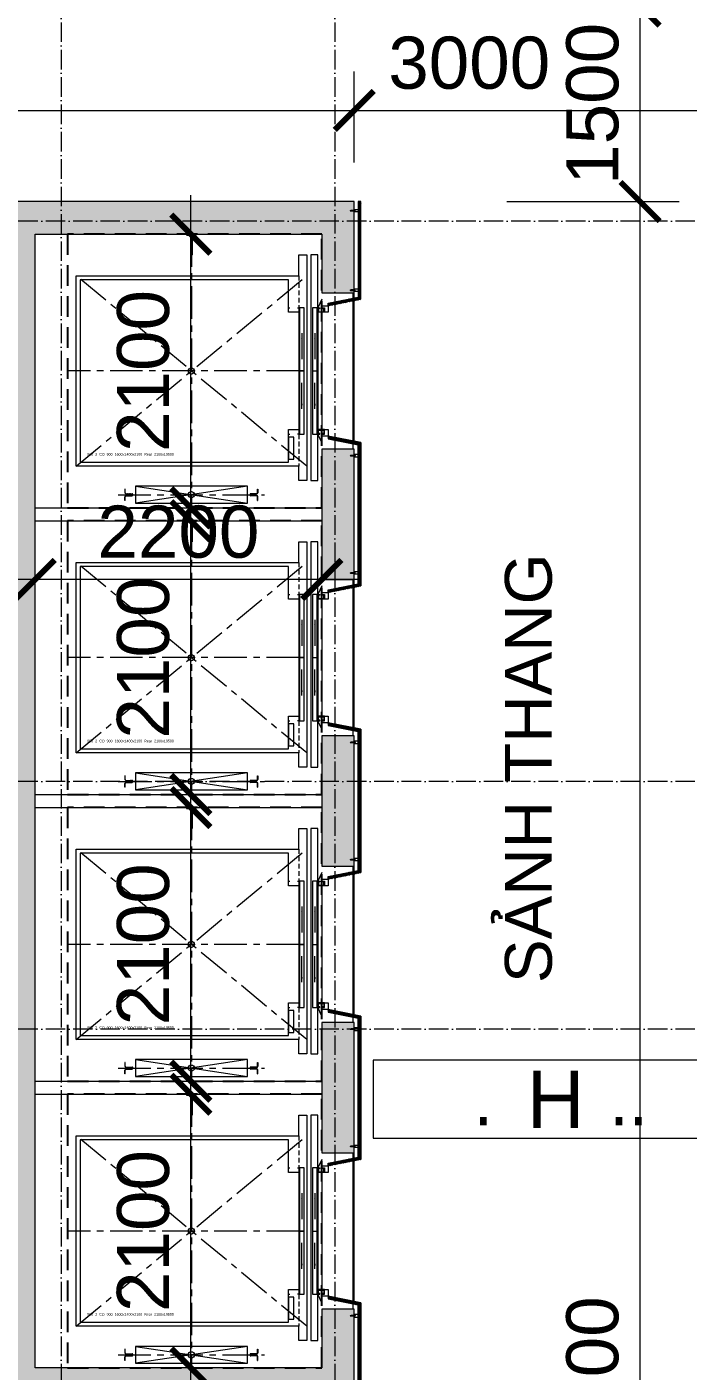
# Model space of a CAD drawing. Header units: millimetres. Extents: x -20144 to 122974, y -38328 to 48263.
# Drawn here: x 25688 to 30763, y 22325 to 32640 of the extents above; entities that cross this region are included whole.
import ezdxf
from ezdxf.enums import TextEntityAlignment as Align

# ---------------------------------------------------------------- set-up
doc = ezdxf.new("R2010")
doc.units = ezdxf.units.MM
for name, pattern in [('CENTERX2', [4, 2.5, -0.5, 0.5, -0.5]), ('Grid Line', [4.2, 3, -0.6, 0, -0.6]), ('HIDDEN', [0.375, 0.25, -0.125]), ('HIDDEN2', [4.7625, 3.175, -1.5875])]:
    doc.linetypes.add(name, pattern=pattern)
for name, color, linetype, lineweight in [('CHU', 181, 'Continuous', 5), ('DIM', 1, 'Continuous', 5), ('GRA', 211, 'Continuous', 9), ('KI-HIEU-1', 151, 'Continuous', 9), ('LAT-GACH', 140, 'Continuous', 13), ('NET CAT', 3, 'Continuous', 5), ('NET THAY 2', 55, 'Continuous', 5), ('NET-CAT', 3, 'Continuous', 15), ('NET-THAY', 2, 'Continuous', 9), ('THIET-BI-1', 26, 'Continuous', 5), ('TRUC', 225, 'Continuous', 5)]:
    doc.layers.add(name, color=color, linetype=linetype, lineweight=lineweight)
doc.styles.add('Arial', font='arial_0.ttf', dxfattribs={"height": 200})
doc.styles.add('Arial_4', font='arial_0.ttf', dxfattribs={"height": 360})
doc.styles.add('hoistway plan', font='chhbg.shx', dxfattribs={"height": 45})
doc.styles.add('TA1', font='arial_0.ttf')
doc.dimstyles.new('D_200_KTx2', dxfattribs={"dimtxt": 400, "dimasz": 300, "dimexe": 300, "dimexo": 300, "dimgap": 160, "dimtad": 1, "dimdec": 0, "dimzin": 9, "dimtxsty": 'TA1', "dimblk": 'ARCHTICK', "dimcen": 1, "dimdle": 300, "dimclrd": 256, "dimclre": 256, "dimclrt": 7, "dimadec": 0, "dimazin": 0, "dimtfac": 1, "dimtdec": 0, "dimtix": 1, "dimtmove": 1, "dimatfit": 3, "dimldrblk": 'ARCHTICK', "dimfxl": 0, "dimtolj": 1, "dimtzin": 0, "dimlwd": -1, "dimlwe": -1, "dimarcsym": 0})
doc.dimstyles.new('hoistway plan', dxfattribs={"dimtxt": 45, "dimasz": 17, "dimexe": 15, "dimexo": 20, "dimgap": 25, "dimtad": 1, "dimdec": 0, "dimzin": 0, "dimdsep": 46, "dimtxsty": 'hoistway plan', "dimblk": 'DOT', "dimcen": 50, "dimclrd": 8, "dimclre": 8, "dimclrt": 3, "dimadec": 0, "dimazin": 0, "dimtfac": 1, "dimtdec": 0, "dimtmove": 1, "dimatfit": 3, "dimfxl": 0, "dimtolj": 1, "dimtzin": 0, "dimarcsym": 0})
pattern_1 = [(225, (281291.963, 17264.836), (4.41941738, -4.41941738), []), (315, (281291.963, 17264.836), (4.41941738, 4.41941738), [])]
pattern_2 = [(240.2551187, (159143.5025, 32413.0964), (5.42651964, -3.10086836), []), (330.2551187, (159143.5025, 32413.0964), (3.10086836, 5.42651964), [])]
pattern_3 = [(240.2551187, (159143.5025, 28013.0964), (5.42651964, -3.10086836), []), (330.2551187, (159143.5025, 28013.0964), (3.10086836, 5.42651964), [])]
pattern_4 = [(240.2551187, (159143.5025, 25813.0964), (5.42651964, -3.10086836), []), (330.2551187, (159143.5025, 25813.0964), (3.10086836, 5.42651964), [])]

# ---------------------------------------------------------------- blocks, each defined once
blk = doc.blocks.new('VACH THANG MAY - VACH THANG MAY-1083953-MẶT BẰNG TẦNG 5 ĐẾN TẦNG 22')
at = {"layer": 'NET CAT', "lineweight": 9}
for p, q in [((28201, 31300), (25501, 31300)), ((28201, 30600), (28201, 31300)), ((25751, 22350), (25751, 31050)), ((25751, 31050), (27951, 31050)), ((27951, 31050), (27951, 30600)), ((27951, 30600), (28201, 30600)), ((28201, 29400), (27951, 29400)), ((27951, 29400), (27951, 28400)), ((28201, 28400), (28201, 29400)), ((27951, 28400), (28201, 28400)), ((28201, 27200), (27951, 27200)), ((27951, 27200), (27951, 26200)), ((28201, 26200), (28201, 27200)), ((27951, 26200), (28201, 26200)), ((28201, 25000), (27951, 25000)), ((27951, 25000), (27951, 24000)), ((28201, 24000), (28201, 25000)), ((27951, 24000), (28201, 24000)), ((28201, 22800), (27951, 22800)), ((27951, 22800), (27951, 22350)), ((28201, 22100), (28201, 22800)), ((27951, 22350), (25751, 22350))]:
    blk.add_line(p, q, dxfattribs=at)
blk = doc.blocks.new('ALC1807-ASCENT PLAZA-KET CAU_rvt-1-MẶT BẰNG TẦNG 5 ĐẾN TẦNG 22')
at = {"color": 250, "lineweight": 15}
blk.add_blockref('VACH THANG MAY - VACH THANG MAY-1083953-MẶT BẰNG TẦNG 5 ĐẾN TẦNG 22', (0, 0), dxfattribs=at)
blk = doc.blocks.new('*U635')
at = {"color": 7, "ltscale": 30, "true_color": 0xffffff, "insert": (520, 350), "char_height": 200, "attachment_point": 5, "bg_fill": 3, "box_fill_scale": 1.25, "bg_fill_color": 256, "bg_fill_true_color": 13158600, "bg_fill_transparency": 0}
blk.add_mtext('\\A1;.      ..', dxfattribs=at)
blk.add_lwpolyline([(-200, 200), (1200, 200), (1200, 500), (-200, 500)], close=True)
at = {"color": 7, "style": 'Arial'}
blk.add_attdef('±0.000', text='', height=220, dxfattribs=at).set_placement((500, 350), align=Align.MIDDLE)
blk = doc.blocks.new('_DOT')
at = {"color": 0, "linetype": 'ByBlock'}
blk.add_line((-0.5, 0), (-1, 0), dxfattribs=at)
at = {"color": 0, "linetype": 'ByBlock', "const_width": 0.5}
blk.add_lwpolyline([(-0.25, 0, 1), (0.25, 0, 1)], format="xyb", close=True, dxfattribs=at)
blk = doc.blocks.new('A$C1F5A74C7')
at = {"color": 0, "lineweight": 5}
for p, q in [((0, 10), (0, 12)), ((0, 10), (21, 10)), ((3, 8), (3, 10)), ((3, 5), (3, 7)), ((5, 91), (10, 94)), ((5, 91), (5, 29)), ((5, 91), (15, 91)), ((6, 78), (5, 75)), ((5, 75), (8, 75)), ((6, 72), (5, 69)), ((5, 69), (8, 69)), ((6, 66), (5, 63)), ((5, 63), (8, 63)), ((6, 60), (5, 57)), ((5, 57), (8, 57)), ((6, 54), (5, 51)), ((5, 51), (8, 51)), ((5, 49), (8, 49)), ((5, 10), (5, 29)), ((8, 5), (5, 5)), ((7, 80), (6, 78)), ((6, 78), (10, 78)), ((8, 73), (6, 72)), ((8, 67), (6, 66)), ((8, 61), (6, 60)), ((8, 55), (6, 54)), ((8, 82), (7, 80)), ((7, 81), (10, 81)), ((7, 80), (10, 80)), ((7, 29), (7, 76)), ((7, 10), (7, 31)), ((7, 9), (7, 10)), ((7, 5), (7, 8)), ((7, 5), (7, 5)), ((9, 84), (8, 82)), ((8, 83), (10, 83)), ((8, 73), (8, 75)), ((8, 69), (8, 67)), ((8, 61), (8, 63)), ((8, 57), (8, 55)), ((8, 51), (8, 49)), ((10, 87), (9, 85)), ((9, 85), (12, 86)), ((10, 5), (9, 5)), ((10, 99), (10, 11)), ((10, 94), (15, 91)), ((10, 87), (12, 85)), ((10, 41), (10, 80)), ((10, 78), (15, 78)), ((10, 41), (11, 41)), ((10, 13), (10, 0)), ((12, 5), (10, 5)), ((11, 84), (13, 84)), ((11, 81), (14, 82)), ((11, 41), (11, 80)), ((11, 80), (14, 80)), ((12, 84), (12, 83)), ((12, 73), (12, 75)), ((12, 75), (15, 75)), ((12, 73), (15, 72)), ((12, 69), (12, 67)), ((12, 69), (15, 69)), ((12, 67), (15, 66)), ((12, 61), (12, 63)), ((12, 63), (15, 63)), ((12, 61), (15, 60)), ((12, 57), (12, 55)), ((12, 57), (15, 57)), ((12, 55), (15, 54)), ((12, 49), (12, 51)), ((12, 51), (15, 51)), ((12, 49), (15, 49)), ((12, 5), (12, 5)), ((13, 82), (14, 80)), ((16, 5), (13, 5)), ((14, 80), (15, 78)), ((14, 29), (14, 76)), ((14, 10), (14, 31)), ((14, 9), (14, 10)), ((14, 5), (14, 8)), ((15, 91), (15, 29)), ((15, 78), (15, 75)), ((15, 72), (15, 69)), ((15, 66), (15, 63)), ((15, 60), (15, 57)), ((15, 54), (15, 51)), ((15, 10), (15, 29)), ((18, 10), (18, 8)), ((18, 7), (18, 5)), ((21, 10), (21, 12))]:
    blk.add_line(p, q, dxfattribs=at)
for centre, radius, start, end in [((5, 7), 2.77, 227.3489, 309.0524), ((10, 15), 10.9, 250.5292, 255.5659), ((10, 15), 10.9, 263.51, 276.4907), ((10, 15), 10.9, 284.1671, 289.4715), ((16, 7), 2.77, 230.845, 312.6565)]:
    blk.add_arc(centre, radius, start, end, dxfattribs=at)
blk = doc.blocks.new('*U709')
for p, q in [((11, 0), (11, 0)), ((12, 0), (11, 0)), ((12, 0), (12, 0)), ((14, 0), (13, 0)), ((14, 3), (14, 4)), ((14, 2), (14, 3)), ((14, 2), (14, 2)), ((14, 0), (14, 1)), ((14, 0), (14, -1)), ((14, 0), (15, 0)), ((16, 0), (16, 0)), ((17, 0), (17, 0)), ((17, 0), (18, 0)), ((48, 10), (48, -10)), ((14, -2), (14, -3)), ((14, -2), (14, -2)), ((14, -3), (14, -4))]:
    blk.add_line(p, q)
blk.add_lwpolyline([(50, 10), (9, 10, 0.414215), (7, 8), (7, -8, 0.414214), (9, -10), (50, -10)], format="xyb")
for radius in [2.9, 0.712]:
    blk.add_circle((14, 0), radius)
at = {"extrusion": (0, 0, -1), "xscale": 0.3999999999068677, "yscale": 0.3999999999068677, "zscale": -0.4, "rotation": 90.00000000000001}
blk.add_blockref('A$C1F5A74C7', (-43, -4), dxfattribs=at)
blk = doc.blocks.new('_ArchTick')
at = {"color": 0, "const_width": 0.15}
blk.add_lwpolyline([(-0.5, -0.5), (0.5, 0.5)], dxfattribs=at)
blk = doc.blocks.new('*D711')
at = {"layer": 'Defpoints', "color": 0, "transparency": 16777216}
for p in [(4196, 7900), (4196, 7900), (4196, 5800)]:
    blk.add_point(p, dxfattribs=at)
at = {"layer": 'DIM', "transparency": 16777216}
blk.add_line((4196, 5500), (4196, 8200), dxfattribs=at)
at = {"layer": 'DIM', "transparency": 16777216, "xscale": 300, "yscale": 300, "zscale": 300}
for p, rotation in [((4196, 7900), 89.9999999999999), ((4196, 5800), 269.9999999999999)]:
    blk.add_blockref('_ArchTick', p, dxfattribs=dict(at, rotation=rotation))
at = {"layer": 'DIM', "color": 7, "transparency": 16777216, "insert": (3831, 6850), "char_height": 400, "attachment_point": 5, "rotation": 90, "style": 'TA1'}
blk.add_mtext('\\A1;2100', dxfattribs=at)
blk = doc.blocks.new('*D712')
at = {"layer": 'Defpoints', "color": 0, "transparency": 16777216}
for p in [(3000, 11850), (3000, 11850), (5200, 11850)]:
    blk.add_point(p, dxfattribs=at)
at = {"layer": 'DIM', "transparency": 16777216}
blk.add_line((5500, 11850), (2700, 11850), dxfattribs=at)
at = {"layer": 'DIM', "transparency": 16777216, "xscale": 300, "yscale": 300, "zscale": 300}
for p, rotation in [((3000, 11850), 179.9999999999999), ((5200, 11850), 359.9999999999999)]:
    blk.add_blockref('_ArchTick', p, dxfattribs=dict(at, rotation=rotation))
at = {"layer": 'DIM', "color": 7, "transparency": 16777216, "insert": (4100, 12214), "char_height": 400, "attachment_point": 5, "style": 'TA1'}
blk.add_mtext('\\A1;2200', dxfattribs=at)
blk = doc.blocks.new('*D713')
at = {"layer": 'Defpoints', "color": 0, "transparency": 16777216}
for p in [(4196, 10100), (4196, 10100), (4196, 8000)]:
    blk.add_point(p, dxfattribs=at)
at = {"layer": 'DIM', "transparency": 16777216}
blk.add_line((4196, 7700), (4196, 10400), dxfattribs=at)
at = {"layer": 'DIM', "transparency": 16777216, "xscale": 300, "yscale": 300, "zscale": 300}
for p, rotation in [((4196, 10100), 89.9999999999999), ((4196, 8000), 269.9999999999999)]:
    blk.add_blockref('_ArchTick', p, dxfattribs=dict(at, rotation=rotation))
at = {"layer": 'DIM', "color": 7, "transparency": 16777216, "insert": (3831, 9050), "char_height": 400, "attachment_point": 5, "rotation": 90, "style": 'TA1'}
blk.add_mtext('\\A1;2100', dxfattribs=at)
blk = doc.blocks.new('*D714')
at = {"layer": 'Defpoints', "color": 0, "transparency": 16777216}
for p in [(4196, 12300), (4196, 12300), (4196, 10200)]:
    blk.add_point(p, dxfattribs=at)
at = {"layer": 'DIM', "transparency": 16777216}
blk.add_line((4196, 9900), (4196, 12600), dxfattribs=at)
at = {"layer": 'DIM', "transparency": 16777216, "xscale": 300, "yscale": 300, "zscale": 300}
for p, rotation in [((4196, 12300), 89.9999999999999), ((4196, 10200), 269.9999999999999)]:
    blk.add_blockref('_ArchTick', p, dxfattribs=dict(at, rotation=rotation))
at = {"layer": 'DIM', "color": 7, "transparency": 16777216, "insert": (3831, 11250), "char_height": 400, "attachment_point": 5, "rotation": 90, "style": 'TA1'}
blk.add_mtext('\\A1;2100', dxfattribs=at)
blk = doc.blocks.new('*D715')
at = {"layer": 'Defpoints', "color": 0, "transparency": 16777216}
for p in [(4196, 14500), (4196, 14500), (4196, 12400)]:
    blk.add_point(p, dxfattribs=at)
at = {"layer": 'DIM', "transparency": 16777216}
blk.add_line((4196, 12100), (4196, 14800), dxfattribs=at)
at = {"layer": 'DIM', "transparency": 16777216, "xscale": 300, "yscale": 300, "zscale": 300}
for p, rotation in [((4196, 14500), 89.9999999999999), ((4196, 12400), 269.9999999999999)]:
    blk.add_blockref('_ArchTick', p, dxfattribs=dict(at, rotation=rotation))
at = {"layer": 'DIM', "color": 7, "transparency": 16777216, "insert": (3831, 13450), "char_height": 400, "attachment_point": 5, "rotation": 90, "style": 'TA1'}
blk.add_mtext('\\A1;2100', dxfattribs=at)
blk = doc.blocks.new('*D724')
at = {"layer": 'Defpoints', "color": 0, "transparency": 16777216}
for p in [(-1824, 32050), (28201, 31999), (28201, 31300)]:
    blk.add_point(p, dxfattribs=at)
at = {"layer": 'DIM', "transparency": 16777216}
for p, q in [((28201, 31600), (28201, 32299)), ((-2124, 31999), (28501, 31999)), ((-1824, 31750), (-1824, 31699))]:
    blk.add_line(p, q, dxfattribs=at)
at = {"layer": 'DIM', "transparency": 16777216, "xscale": 300, "yscale": 300, "zscale": 300, "rotation": 180}
blk.add_blockref('_ArchTick', (-1824, 31999), dxfattribs=at)
at = {"layer": 'DIM', "transparency": 16777216, "xscale": 300, "yscale": 300, "zscale": 300}
blk.add_blockref('_ArchTick', (28201, 31999), dxfattribs=at)
at = {"layer": 'DIM', "color": 7, "transparency": 16777216, "insert": (13188, 32363), "char_height": 400, "attachment_point": 5, "style": 'TA1'}
blk.add_mtext('\\A1;30025', dxfattribs=at)
blk = doc.blocks.new('*D725')
at = {"layer": 'Defpoints', "color": 0, "transparency": 16777216}
for p in [(31201, 31999), (28201, 31300), (31201, 31310)]:
    blk.add_point(p, dxfattribs=at)
at = {"layer": 'DIM', "transparency": 16777216}
for p, q in [((28201, 31600), (28201, 32299)), ((31201, 31610), (31201, 32299)), ((27901, 31999), (31501, 31999))]:
    blk.add_line(p, q, dxfattribs=at)
at = {"layer": 'DIM', "transparency": 16777216, "xscale": 300, "yscale": 300, "zscale": 300, "rotation": 180}
blk.add_blockref('_ArchTick', (28201, 31999), dxfattribs=at)
at = {"layer": 'DIM', "transparency": 16777216, "xscale": 300, "yscale": 300, "zscale": 300}
blk.add_blockref('_ArchTick', (31201, 31999), dxfattribs=at)
at = {"layer": 'DIM', "color": 7, "transparency": 16777216, "insert": (29083, 32363), "char_height": 400, "attachment_point": 5, "style": 'TA1'}
blk.add_mtext('\\A1;3000', dxfattribs=at)
blk = doc.blocks.new('*D728')
at = {"layer": 'Defpoints', "color": 0, "transparency": 16777216}
for p in [(29071, 31300), (30394, 31300), (29201, 11300)]:
    blk.add_point(p, dxfattribs=at)
at = {"layer": 'DIM', "transparency": 16777216}
for p, q in [((30394, 11000), (30394, 31600)), ((29371, 31300), (30694, 31300)), ((29501, 11300), (30694, 11300))]:
    blk.add_line(p, q, dxfattribs=at)
at = {"layer": 'DIM', "transparency": 16777216, "xscale": 300, "yscale": 300, "zscale": 300}
for p, rotation in [((30394, 31300), 90), ((30394, 11300), 270)]:
    blk.add_blockref('_ArchTick', p, dxfattribs=dict(at, rotation=rotation))
at = {"layer": 'DIM', "color": 7, "transparency": 16777216, "insert": (30030, 22122), "char_height": 400, "attachment_point": 5, "rotation": 90, "style": 'TA1'}
blk.add_mtext('\\A1;20000', dxfattribs=at)
blk = doc.blocks.new('*D729')
at = {"layer": 'Defpoints', "color": 0, "transparency": 16777216}
for p in [(29053, 32800), (30394, 32800), (29071, 31300)]:
    blk.add_point(p, dxfattribs=at)
at = {"layer": 'DIM', "transparency": 16777216}
for p, q in [((30394, 31000), (30394, 33100)), ((29353, 32800), (30694, 32800)), ((29371, 31300), (30694, 31300))]:
    blk.add_line(p, q, dxfattribs=at)
at = {"layer": 'DIM', "transparency": 16777216, "xscale": 300, "yscale": 300, "zscale": 300}
for p, rotation in [((30394, 32800), 90), ((30394, 31300), 270)]:
    blk.add_blockref('_ArchTick', p, dxfattribs=dict(at, rotation=rotation))
at = {"layer": 'DIM', "color": 7, "transparency": 16777216, "insert": (30030, 32050), "char_height": 400, "attachment_point": 5, "rotation": 90, "style": 'TA1'}
blk.add_mtext('\\A1;1500', dxfattribs=at)
blk = doc.blocks.new('P13_13_900_CO_900_1600x1350_Rear_2050x1910')
h = blk.add_hatch()
h.set_pattern_fill('ANSI31', color=256, scale=50, angle=90, style=0)
h.set_pattern_definition([(225, (-738.679, 3896.771), (-4.419417, 4.419417), [])])
h.paths.add_polyline_path([(-947, 2019, 0.227735), (-946, 2018, -0.227735), (-945, 2016), (-945, 1990, -0.414214), (-947, 1988), (-953, 1988, -0.414214), (-955, 1990), (-955, 2016, -0.227735), (-954, 2018, 0.227735), (-954, 2019), (-954, 2041, 0.414214), (-956, 2043), (-986, 2043, -0.414214), (-988, 2045), (-988, 2050), (-913, 2050), (-913, 2045, -0.414214), (-915, 2043), (-945, 2043, 0.414214), (-947, 2041)])
h = blk.add_hatch()
h.set_pattern_fill('ANSI31', color=256, scale=50, angle=90, style=0)
h.set_pattern_definition([(315, (-3335.6985, 52.7706), (-4.419417, -4.419417), [])])
h.paths.add_polyline_path([(-1460, 6), (-1458, 6), (-1458, 34, -0.414214), (-1450, 42), (-1405, 42, 0.414214), (-1400, 47), (-1400, 53, 0.414214), (-1405, 58), (-1450, 58, -0.414214), (-1458, 66), (-1458, 93), (-1460, 93), (-1460, 65, 0.414214), (-1451, 56), (-1406, 56, -0.414214), (-1402, 52), (-1402, 48, -0.414214), (-1406, 44), (-1451, 44, 0.414214), (-1460, 35)])
h = blk.add_hatch()
h.set_pattern_fill('ANSI31', color=256, scale=50, angle=90, style=0)
h.set_pattern_definition([(225, (1435.637, 52.7706), (4.419417, -4.419417), [])])
h.paths.add_polyline_path([(-440, 6), (-442, 6), (-442, 34, 0.414214), (-450, 42), (-495, 42, -0.414214), (-500, 47), (-500, 53, -0.414214), (-495, 58), (-450, 58, 0.414214), (-442, 66), (-442, 93), (-440, 93), (-440, 65, -0.414214), (-449, 56), (-494, 56, 0.414214), (-498, 52), (-498, 48, 0.414214), (-494, 44), (-449, 44, -0.414214), (-440, 35)])
for p, q in [((-988, 2050), (-913, 2050)), ((-988, 2050), (-988, 2045)), ((-986, 2043), (-956, 2043)), ((-955, 2016), (-955, 1890)), ((-954, 2019), (-954, 2041)), ((-947, 2019), (-947, 2041)), ((-915, 2043), (-945, 2043)), ((-945, 2016), (-945, 1890)), ((-913, 2050), (-913, 2045)), ((-953, 1888), (-947, 1888)), ((50, 1550), (20, 1485)), ((-205, 1485), (-195, 1485)), ((-125, 1450), (-125, 550)), ((-65, 1450), (-65, 550)), ((-65, 1450), (-65, 550)), ((-35, 1450), (-35, 550)), ((20, 1450), (20, 550)), ((-85, 1000), (-120, 1000)), ((-85, 1000), (-120, 1000)), ((-205, 515), (-195, 515)), ((50, 450), (20, 515)), ((-1458, 93), (-1460, 93)), ((-1460, 93), (-1460, 65)), ((-1460, 6), (-1460, 35)), ((-1458, 6), (-1460, 6)), ((-1458, 66), (-1458, 93)), ((-1458, 6), (-1458, 34)), ((-1451, 56), (-1406, 56)), ((-1451, 44), (-1406, 44)), ((-1450, 58), (-1405, 58)), ((-1450, 42), (-1405, 42)), ((-1402, 48), (-1402, 52)), ((-1400, 47), (-1400, 53)), ((-500, 47), (-500, 53)), ((-498, 48), (-498, 52)), ((-450, 58), (-495, 58)), ((-450, 42), (-495, 42)), ((-449, 56), (-494, 56)), ((-449, 44), (-494, 44)), ((-442, 66), (-442, 93)), ((-442, 93), (-440, 93)), ((-442, 6), (-442, 34)), ((-442, 6), (-440, 6)), ((-440, 93), (-440, 65)), ((-440, 6), (-440, 35))]:
    blk.add_line(p, q)
at = {"linetype": 'CENTERX2', "ltscale": 100}
for p, q in [((-950, 2050), (-950, -50)), ((-1835, 269), (-65, 1731)), ((-65, 269), (-1835, 1731)), ((-125, 1000), (-1900, 1000)), ((-1512, 50), (-389, 50))]:
    blk.add_line(p, q, dxfattribs=at)
at = {"linetype": 'HIDDEN', "ltscale": 150}
for p, q in [((-125, 1731), (-125, 1485)), ((-125, 515), (-125, 269))]:
    blk.add_line(p, q, dxfattribs=at)
at = {"ltscale": 100}
for p, q in [((-520, 115), (-1380, -15)), ((-1380, 115), (-520, -15))]:
    blk.add_line(p, q, dxfattribs=at)
for points in [[(-65, 550), (-65, 160), (-125, 160), (-125, 269), (-1835, 269), (-1835, 1731), (-125, 1731), (-125, 1890), (-65, 1890), (-65, 1890)], [(-65, 1890), (-65, 1450)], [(20, 1473), (20, 1890), (-35, 1890), (-35, 1450)], [(-135, 1485), (-125, 1485), (-125, 1450), (-205, 1450), (-205, 1485), (-205, 1700), (-1805, 1700), (-1805, 300), (-205, 300), (-205, 515), (-205, 550), (-125, 550), (-125, 515), (-135, 515)], [(-120, 1000), (-85, 1000), (-85, 1485), (-120, 1485), (-120, 515), (-85, 515), (-85, 1000)], [(-20, 1000), (15, 1000), (15, 1485), (-20, 1485), (-20, 515), (15, 515), (15, 1000)], [(70, 1485), (70, 1450), (20, 1450), (20, 1485), (35, 1485), (35, 1480), (25, 1480), (25, 1455), (65, 1455), (65, 1480), (55, 1480), (55, 1485), (70, 1485)], [(-35, 550), (-35, 160), (20, 160), (20, 515)], [(70, 515), (70, 550), (20, 550), (20, 515), (35, 515), (35, 520), (25, 520), (25, 545), (65, 545), (65, 520), (55, 520), (55, 515), (70, 515)]]:
    blk.add_lwpolyline(points)
for points in [[(50, 1450), (50, 1500), (100, 1500), (100, 1450)], [(50, 500), (50, 550), (100, 550), (100, 500)], [(-205, 318), (-205, 498), (-207, 498), (-207, 318)], [(-165, 323), (-165, 493), (-205, 493), (-205, 323)], [(-520, 115), (-1380, 115), (-1380, -15), (-520, -15)]]:
    blk.add_lwpolyline(points, close=True)
for centre in [(-950, 1000), (-950, 50)]:
    blk.add_circle(centre, 23.8, dxfattribs=at)
for centre, radius, start, end in [((-986, 2045), 2, 180, 270), ((-956, 2041), 2, 0, 90), ((-953, 2016), 2, 128.6822, 180), ((-956, 2019), 2, 308.6822, 0), ((-945, 2041), 2, 90, 180), ((-945, 2019), 2, 180, 231.3178), ((-947, 2016), 2, 0, 51.3178), ((-915, 2045), 2, 270, 0), ((-953, 1890), 2, 180, 270), ((-947, 1890), 2, 270, 0), ((-1451, 65), 9, 180, 270), ((-1451, 35), 9, 90, 180), ((-1450, 66), 8, 180, 270), ((-1450, 34), 8, 90, 180), ((-1406, 52), 4, 0, 90), ((-1406, 48), 4, 270, 0), ((-1405, 53), 5, 0, 90), ((-1405, 47), 5, 270, 0), ((-495, 53), 5, 90, 180), ((-495, 47), 5, 180, 270), ((-494, 52), 4, 90, 180), ((-494, 48), 4, 180, 270), ((-450, 66), 8, 270, 0), ((-450, 34), 8, 0, 90), ((-449, 65), 9, 270, 0), ((-449, 35), 9, 0, 90)]:
    blk.add_arc(centre, radius, start, end)
at = {"layer": 'Defpoints', "linetype": 'HIDDEN2', "ltscale": 50}
blk.add_lwpolyline([(-1900, -50), (50, -50), (50, 2050), (-1900, 2050)], close=True, dxfattribs=at)
at = {"layer": 'Defpoints'}
blk.add_text('900_2_CO_900_1600x1400x2100_Rear_2100x19500', height=20, dxfattribs=at).set_placement((-1750, 350))
for points in [[(-102, 1290), (-102, 1091)], [(-2, 1290), (-2, 1091)], [(-102, 710), (-102, 909)], [(-2, 710), (-2, 909)]]:
    blk.add_leader(points, dimstyle='hoistway plan', override={"dimasz": 40, "dimtad": 0, "dimclrd": 256})
blk = doc.blocks.new('A$C52CD303B')
at = {"layer": 'GRA', "transparency": 33554687}
h = blk.add_hatch(dxfattribs=at)
h.set_pattern_fill('ANSI37', color=159, scale=50, angle=180, style=0)
h.set_pattern_definition(pattern_1)
h.paths.add_polyline_path([(5500, 14000), (5500, 14750), (5480, 14750), (5480, 14016.4)])
h = blk.add_hatch(dxfattribs=at)
h.set_pattern_fill('ANSI37', color=159, scale=50, angle=555.25512, style=0)
h.set_pattern_definition(pattern_2)
h.paths.add_polyline_path([(5500, 14000), (5250, 13950), (5250, 13970.4), (5480, 14016.4)])
h = blk.add_hatch(dxfattribs=at)
h.set_pattern_fill('ANSI37', color=159, scale=50, angle=555.25512, style=0)
h.set_pattern_definition(pattern_2)
h.paths.add_polyline_path([(5500, 12900), (5250, 12950), (5250, 12929.6), (5480, 12883.6)])
h = blk.add_hatch(dxfattribs=at)
h.set_pattern_fill('ANSI37', color=159, scale=50, angle=180, style=0)
h.set_pattern_definition(pattern_1)
h.paths.add_polyline_path([(5500, 12900), (5500, 11800), (5480, 11816.4), (5480, 12883.6)])
h = blk.add_hatch(dxfattribs=at)
h.set_pattern_fill('ANSI37', color=159, scale=50, angle=555.25512, style=0)
h.set_pattern_definition(pattern_2)
h.paths.add_polyline_path([(5500, 11800), (5250, 11750), (5250, 11770.4), (5480, 11816.4)])
h = blk.add_hatch(dxfattribs=at)
h.set_pattern_fill('ANSI37', color=159, scale=50, angle=555.25512, style=0)
h.set_pattern_definition([(240.2551187, (159143.5025, 30213.0964), (5.42651964, -3.10086836), []), (330.2551187, (159143.5025, 30213.0964), (3.10086836, 5.42651964), [])])
h.paths.add_polyline_path([(5500, 10700), (5250, 10750), (5250, 10729.6), (5480, 10683.6)])
h = blk.add_hatch(dxfattribs=at)
h.set_pattern_fill('ANSI37', color=159, scale=50, angle=180, style=0)
h.set_pattern_definition([(225, (281291.963, 15064.836), (4.41941738, -4.41941738), []), (315, (281291.963, 15064.836), (4.41941738, 4.41941738), [])])
h.paths.add_polyline_path([(5500, 10700), (5500, 9600), (5480, 9616.4), (5480, 10683.6)])
h = blk.add_hatch(dxfattribs=at)
h.set_pattern_fill('ANSI37', color=159, scale=50, angle=555.25512, style=0)
h.set_pattern_definition(pattern_3)
h.paths.add_polyline_path([(5500, 9600), (5250, 9550), (5250, 9570.4), (5480, 9616.4)])
h = blk.add_hatch(dxfattribs=at)
h.set_pattern_fill('ANSI37', color=159, scale=50, angle=555.25512, style=0)
h.set_pattern_definition(pattern_3)
h.paths.add_polyline_path([(5500, 8500), (5250, 8550), (5250, 8529.6), (5480, 8483.6)])
h = blk.add_hatch(dxfattribs=at)
h.set_pattern_fill('ANSI37', color=159, scale=50, angle=180, style=0)
h.set_pattern_definition([(225, (281291.963, 12864.836), (4.41941738, -4.41941738), []), (315, (281291.963, 12864.836), (4.41941738, 4.41941738), [])])
h.paths.add_polyline_path([(5500, 8500), (5500, 7400), (5480, 7416.4), (5480, 8483.6)])
h = blk.add_hatch(dxfattribs=at)
h.set_pattern_fill('ANSI37', color=159, scale=50, angle=555.25512, style=0)
h.set_pattern_definition(pattern_4)
h.paths.add_polyline_path([(5500, 7400), (5250, 7350), (5250, 7370.4), (5480, 7416.4)])
h = blk.add_hatch(dxfattribs=at)
h.set_pattern_fill('ANSI37', color=159, scale=50, angle=555.25512, style=0)
h.set_pattern_definition(pattern_4)
h.paths.add_polyline_path([(5500, 6300), (5250, 6350), (5250, 6329.6), (5480, 6283.6)])
h = blk.add_hatch(dxfattribs=at)
h.set_pattern_fill('ANSI37', color=159, scale=50, angle=180, style=0)
h.set_pattern_definition([(225, (281291.963, 10664.836), (4.41941738, -4.41941738), []), (315, (281291.963, 10664.836), (4.41941738, 4.41941738), [])])
h.paths.add_polyline_path([(5500, 6300), (5500, 5500), (5480, 5520), (5480, 6283.6)])
at = {"layer": 'NET-CAT'}
h = blk.add_hatch(color=256, dxfattribs=at)
h.dxf.hatch_style = 1
h.paths.add_polyline_path([(5450, 10650), (5200, 10650), (5200, 9650), (5450, 9650)], flags=17)
h.paths.add_polyline_path([(5450, 12850), (5200, 12850), (5200, 11850), (5450, 11850)], flags=17)
h.paths.add_polyline_path([(5450, 8450), (5200, 8450), (5200, 7450), (5450, 7450)], flags=17)
h.paths.add_polyline_path([(5450, 6250), (5200, 6250), (5200, 5800), (3000, 5800), (3000, 14500), (5200, 14500), (5200, 14050), (5450, 14050), (5450, 14750), (2750, 14750), (2750, 7850), (2350, 7850), (2350, 7600), (2750, 7600), (2750, 5800), (950, 5800), (950, 7600), (1350, 7600), (1350, 7850), (700, 7850), (700, 5800), (0, 5800), (0, 0), (4150, 0), (4150, 250), (250, 250), (250, 2750), (5450, 2750), (5450, 3000), (3300, 3000), (3300, 3875), (3050, 3875), (3050, 3000), (250, 3000), (250, 5550), (3050, 5550), (3050, 5075), (3300, 5075), (3300, 5550), (5450, 5550)])
at = {"layer": 'GRA'}
for points in [[(5500, 14000), (5500, 14750), (5480, 14750), (5480, 14016.4)], [(5500, 14000), (5250, 13950), (5250, 13970.4), (5480, 14016.4)], [(5500, 12900), (5250, 12950), (5250, 12929.6), (5480, 12883.6)], [(5500, 12900), (5500, 11800), (5480, 11816.4), (5480, 12883.6)], [(5500, 11800), (5250, 11750), (5250, 11770.4), (5480, 11816.4)], [(5500, 11800), (5250, 11750), (5250, 11770.4), (5480, 11816.4)], [(5500, 10700), (5250, 10750), (5250, 10729.6), (5480, 10683.6)], [(5500, 10700), (5500, 9600), (5480, 9616.4), (5480, 10683.6)], [(5500, 9600), (5250, 9550), (5250, 9570.4), (5480, 9616.4)], [(5500, 8500), (5250, 8550), (5250, 8529.6), (5480, 8483.6)], [(5500, 8500), (5500, 7400), (5480, 7416.4), (5480, 8483.6)], [(5500, 7400), (5250, 7350), (5250, 7370.4), (5480, 7416.4)], [(5500, 6300), (5250, 6350), (5250, 6329.6), (5480, 6283.6)], [(5500, 6300), (5500, 5500), (5480, 5520), (5480, 6283.6)]]:
    blk.add_lwpolyline(points, close=True, dxfattribs=at)
at = {"layer": 'LAT-GACH'}
for p, q in [((5450, 12910), (5450, 14050)), ((5200, 13900), (5200, 13000)), ((5450, 10710), (5450, 11850)), ((5200, 11700), (5200, 10800)), ((5450, 8510), (5450, 9650)), ((5200, 9500), (5200, 8600)), ((5450, 6310), (5450, 7450)), ((5200, 7300), (5200, 6400))]:
    blk.add_line(p, q, dxfattribs=at)
at = {"layer": 'NET THAY 2'}
for p, q in [((3000, 12400), (5200, 12400)), ((3000, 12300), (5200, 12300)), ((3000, 10200), (5200, 10200)), ((3000, 10100), (5200, 10100)), ((3000, 8000), (5200, 8000)), ((3000, 7900), (5200, 7900))]:
    blk.add_line(p, q, dxfattribs=at)
at = {"layer": 'NET-CAT'}
blk.add_lwpolyline([(5450, 5550), (5450, 6250), (5200, 6250), (5200, 5800), (3000, 5800), (3000, 14500), (5200, 14500), (5200, 14050), (5450, 14050), (5450, 14750), (2750, 14750), (2750, 7850), (2350, 7850), (2350, 7600), (2750, 7600), (2750, 5800), (950, 5800), (950, 7600), (1350, 7600), (1350, 7850), (700, 7850), (700, 5800), (0, 5800), (0, 0)], dxfattribs=at)
for points in [[(5450, 12850), (5200, 12850), (5200, 11850), (5450, 11850)], [(5450, 10650), (5200, 10650), (5200, 9650), (5450, 9650)], [(5450, 8450), (5200, 8450), (5200, 7450), (5450, 7450)]]:
    blk.add_lwpolyline(points, close=True, dxfattribs=at)
at = {"layer": 'GRA', "xscale": -1}
for p in [(5500, 14680), (5500, 14070.4), (5500, 11900), (5500, 9700), (5500, 7500)]:
    blk.add_blockref('*U709', p, dxfattribs=at)
at = {"layer": 'GRA', "rotation": 180}
for p in [(5500, 12800), (5500, 10600), (5500, 8400), (5500, 6200)]:
    blk.add_blockref('*U709', p, dxfattribs=at)
at = {"layer": 'GRA', "xscale": -1, "rotation": 359.9999999999978}
for p in [(5500, 11900), (5500, 9700), (5500, 7500)]:
    blk.add_blockref('*U709', p, dxfattribs=at)
at = {"layer": 'THIET-BI-1'}
for p in [(5150, 12450), (5150, 10250), (5150, 8050), (5150, 5850)]:
    blk.add_blockref('P13_13_900_CO_900_1600x1350_Rear_2050x1910', p, dxfattribs=at)
at = {"layer": 'DIM'}
for base, p1, p2, picture, middle in [((4195.6, 14500), (4195.6, 12400), (4195.6, 14500), '*D715', (3831.3, 13450)), ((4195.6, 12300), (4195.6, 10200), (4195.6, 12300), '*D714', (3831.3, 11250)), ((4195.6, 10100), (4195.6, 8000), (4195.6, 10100), '*D713', (3831.3, 9050)), ((4195.6, 7900), (4195.6, 5800), (4195.6, 7900), '*D711', (3831.3, 6850))]:
    dim = blk.add_linear_dim(base=base, p1=p1, p2=p2, angle=90, dimstyle='D_200_KTx2', dxfattribs=at)
    dim.commit()
    dim.dimension.update_dxf_attribs({"geometry": picture, "text_midpoint": middle})
dim = blk.add_linear_dim(base=(3000, 11850), p1=(5200, 11850), p2=(3000, 11850), dimstyle='D_200_KTx2', dxfattribs=at)
dim.commit()
dim.dimension.update_dxf_attribs({"geometry": '*D712', "text_midpoint": (4100, 12214.2)})
blk = doc.blocks.new('ALC1807-ASCENT PLAZA-KET CAU 1_rvt-1-MẶT BẰNG TẦNG 5 ĐẾN TẦNG 22')
blk.add_blockref('A$C52CD303B', (22751, 16550))

msp = doc.modelspace()

# ---------------------------------------------------------------- linework, layer by layer
at = {"layer": 'NET-THAY'}
for p, q in [((28190.5, 30599.9), (28190.5, 29399.9)), ((28190.5, 28399.9), (28190.5, 27199.9)), ((28190.5, 26199.9), (28190.5, 24999.9)), ((28190.5, 23999.9), (28190.5, 22799.9))]:
    msp.add_line(p, q, dxfattribs=at)
at = {"layer": 'TRUC', "linetype": 'Grid Line', "ltscale": 50}
for p, q in [((25950.5, 43599.9), (25950.5, -4500.1)), ((28050.5, 43599.9), (28050.5, -7167.6)), ((43000.5, 31149.9), (-14407, 31149.9)), ((43000.5, 26849.9), (-12092.4, 26849.9)), ((43000.5, 24949.9), (-14407, 24949.9))]:
    msp.add_line(p, q, dxfattribs=at)

# ---------------------------------------------------------------- block references
at = {"lineweight": 5}
for name in ['ALC1807-ASCENT PLAZA-KET CAU_rvt-1-MẶT BẰNG TẦNG 5 ĐẾN TẦNG 22', 'ALC1807-ASCENT PLAZA-KET CAU 1_rvt-1-MẶT BẰNG TẦNG 5 ĐẾN TẦNG 22']:
    msp.add_blockref(name, (0, 0), dxfattribs=at)

# ---------------------------------------------------------------- texts
at = {"layer": 'CHU', "color": 7, "insert": (29356.8, 25302.5), "char_height": 360, "width": 3286.54, "attachment_point": 1, "rotation": 90, "line_spacing_factor": 0.936439, "style": 'Arial_4'}
msp.add_mtext('\\pt2540.0016,5079.9996,7620.0012,10159.9992,12700.0008,15239.9988,17780.0004,20319.9984,22860,25400.0016,27939.9996,30480.0012,33019.9992,35560.0008,38099.9988,40640.0004,43179.9984,45720,48260.0016,50799.9996,53340.0012,55879.9992,58420.0008,60959.9988,63500.0004,66039.9984,68580,71120.0016,73659.9996,76200.0012,78739.9992,81280.0008;SẢNH THANG', dxfattribs=at)

# ---------------------------------------------------------------- dimensions: what is measured, and where the dimension line sits
at = {"layer": 'DIM'}
dim = msp.add_linear_dim(base=(30393.9, 32799.9), p1=(29070.9, 31299.9), p2=(29052.5, 32799.9), angle=90, dimstyle='D_200_KTx2', dxfattribs=at)
dim.commit()
dim.dimension.update_dxf_attribs({"geometry": '*D729', "text_midpoint": (30029.7, 32049.9)})
dim = msp.add_linear_dim(base=(28200.5, 31999.1), p1=(-1824.5, 32049.9), p2=(28200.5, 31299.9), dimstyle='D_200_KTx2', dxfattribs=at)
dim.commit()
dim.dimension.update_dxf_attribs({"geometry": '*D724', "text_midpoint": (13188, 32363.4)})
dim = msp.add_linear_dim(base=(31200.5, 31999.1), p1=(28200.5, 31299.9), p2=(31200.5, 31309.9), dimstyle='D_200_KTx2', dxfattribs=at)
dim.commit()
dim.dimension.update_dxf_attribs({"geometry": '*D725', "text_midpoint": (29083.4, 31999.1), "dimtype": 160})

# ---------------------------------------------------------------- next in the draw order: block references
at = {"layer": 'KI-HIEU-1', "linetype": 'ByBlock', "xscale": 2, "yscale": 2, "zscale": 2}
msp.add_blockref('*U635', (28746.1, 23711.8), dxfattribs=at).add_auto_attribs({'±0.000': 'H'})

# ---------------------------------------------------------------- next in the draw order: dimensions: what is measured, and where the dimension line sits
at = {"layer": 'DIM'}
dim = msp.add_linear_dim(base=(30393.9, 31299.9), p1=(29200.5, 11299.9), p2=(29070.9, 31299.9), angle=90, dimstyle='D_200_KTx2', dxfattribs=at)
dim.commit()
dim.dimension.update_dxf_attribs({"geometry": '*D728', "text_midpoint": (30393.9, 22121.8), "dimtype": 160})

doc.saveas('drawing.dxf')
